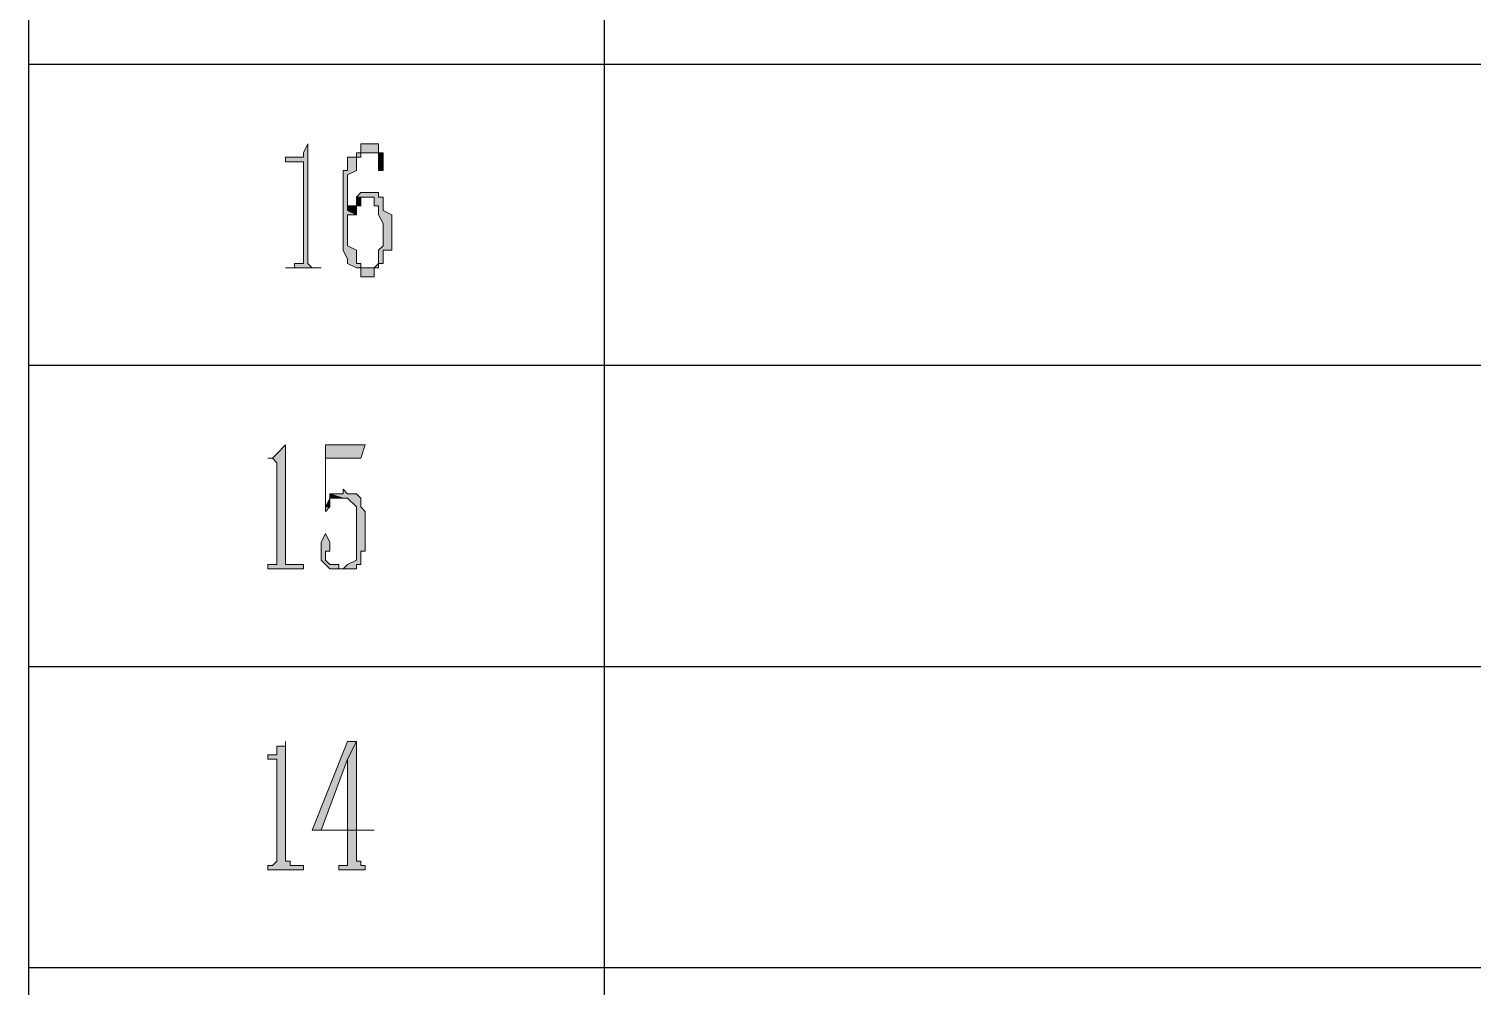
# Model space of a CAD drawing. Header units: millimetres. Extents: x 20 to 821, y 1 to 1134.
# Drawn here: x 557.6 to 616.3, y 272.3 to 311.2 of the extents above; entities that cross this region are included whole.
import ezdxf

# ---------------------------------------------------------------- set-up
doc = ezdxf.new("R2010")
doc.units = ezdxf.units.MM
doc.layers.add('1', color=7, linetype='Continuous')

msp = doc.modelspace()

# ---------------------------------------------------------------- hatches: boundary and pattern name
h = msp.add_hatch(color=0)
h.dxf.hatch_style = 2
h.paths.add_polyline_path([(568.98, 306.501732), (568.8, 306.141732), (568.8, 305.961732), (568.44, 305.961732), (568.08, 305.961732), (568.08, 305.781732), (568.8, 305.781732), (568.8, 305.421732), (568.8, 301.641732), (568.44, 301.641732), (568.44, 301.461732), (568.26, 301.461732), (568.08, 301.461732), (569.52, 301.461732), (569.16, 301.461732), (568.98, 301.641732)])
h = msp.add_hatch(color=0)
h.dxf.hatch_style = 2
h.paths.add_polyline_path([(571.68, 306.501732), (571.14, 306.501732), (571.14, 306.141732), (570.96, 306.141732), (570.96, 305.961732), (570.6, 305.961732), (570.6, 305.781732), (570.6, 305.421732), (570.42, 305.421732), (570.42, 303.621732), (570.42, 303.261732), (570.42, 302.181732), (570.6, 301.821732), (570.6, 301.641732), (570.96, 301.461732), (571.32, 301.461732), (571.14, 301.461732), (571.14, 301.641732), (570.96, 301.641732), (570.96, 302.181732), (570.6, 302.361732), (570.6, 303.621732), (570.96, 303.621732), (570.6, 303.801732), (570.6, 305.241732), (570.96, 305.421732), (570.96, 305.961732), (571.14, 305.961732), (571.14, 306.141732), (571.32, 306.141732), (571.86, 306.141732), (571.86, 306.501732)])
h = msp.add_hatch(color=0)
h.dxf.hatch_style = 2
h.paths.add_polyline_path([(571.86, 306.141732), (571.32, 306.141732), (571.68, 306.141732), (571.86, 306.141732), (571.86, 305.961732), (571.86, 305.421732), (572.04, 305.421732), (572.04, 306.141732)])
h = msp.add_hatch(color=0)
h.dxf.hatch_style = 2
h.paths.add_polyline_path([(570.96, 304.341732), (570.96, 303.981732), (570.6, 303.981732), (570.6, 303.801732), (570.96, 303.621732), (570.96, 303.981732), (571.14, 303.981732), (571.14, 304.341732), (571.32, 304.341732)])
h = msp.add_hatch(color=0)
h.dxf.hatch_style = 2
h.paths.add_polyline_path([(571.32, 304.521732), (571.14, 304.521732), (570.96, 304.341732), (571.68, 304.341732), (571.68, 303.981732), (571.86, 303.981732), (571.86, 303.801732), (571.86, 303.621732), (572.04, 303.261732), (572.04, 302.361732), (571.86, 302.181732), (571.86, 301.821732), (571.86, 301.641732), (571.68, 301.461732), (570.96, 301.461732), (571.14, 301.461732), (571.14, 301.101732), (571.32, 301.101732), (571.68, 301.101732), (571.68, 301.461732), (571.86, 301.461732), (571.86, 301.641732), (572.04, 301.641732), (572.04, 301.821732), (572.04, 302.181732), (572.4, 302.181732), (572.4, 303.621732), (572.04, 303.801732), (572.04, 304.341732), (571.86, 304.341732), (571.86, 304.521732), (571.68, 304.521732)])
h = msp.add_hatch(color=0)
h.dxf.hatch_style = 2
h.paths.add_polyline_path([(568.08, 294.261732), (567.72, 293.901732), (567.54, 293.721732), (567.36, 293.721732), (567.54, 293.721732), (567.72, 293.541732), (567.72, 289.401732), (567.54, 289.401732), (567.36, 289.401732), (567.36, 289.221732), (568.8, 289.221732), (568.8, 289.401732), (568.44, 289.401732), (568.08, 289.401732), (568.08, 289.581732)])
h = msp.add_hatch(color=0)
h.dxf.hatch_style = 2
h.paths.add_polyline_path([(571.32, 294.261732), (569.7, 294.261732), (569.7, 291.561732), (569.88, 291.741732), (569.7, 291.741732), (569.7, 293.721732), (571.14, 293.721732)])
h = msp.add_hatch(color=0)
h.dxf.hatch_style = 2
h.paths.add_polyline_path([(569.88, 292.281732), (569.88, 292.101732), (569.7, 291.741732), (569.88, 291.741732), (569.88, 292.101732), (570.42, 292.101732)])
h = msp.add_hatch(color=0)
h.dxf.hatch_style = 2
h.paths.add_polyline_path([(570.42, 292.461732), (570.42, 292.281732), (570.24, 292.281732), (569.88, 292.281732), (570.42, 292.101732), (570.6, 292.101732), (570.96, 291.741732), (570.96, 289.941732), (570.96, 289.581732), (570.6, 289.401732), (570.42, 289.221732), (569.88, 289.221732), (570.24, 289.221732), (570.96, 289.221732), (570.96, 289.401732), (571.14, 289.401732), (571.14, 289.581732), (571.14, 289.941732), (571.32, 289.941732), (571.32, 291.561732), (571.14, 291.741732), (571.14, 292.101732), (570.96, 292.281732), (570.6, 292.281732)])
h = msp.add_hatch(color=0)
h.dxf.hatch_style = 2
h.paths.add_polyline_path([(569.7, 290.661732), (569.52, 290.301732), (569.52, 289.581732), (569.7, 289.401732), (569.88, 289.221732), (570.42, 289.221732), (570.24, 289.221732), (570.24, 289.401732), (569.88, 289.401732), (569.7, 289.581732), (569.7, 289.941732), (569.88, 289.941732), (569.88, 290.301732)])
h = msp.add_hatch(color=0)
h.dxf.hatch_style = 2
h.paths.add_polyline_path([(568.08, 282.201732), (568.08, 282.021732), (567.72, 282.021732), (567.72, 281.661732), (567.54, 281.661732), (567.36, 281.661732), (567.36, 281.481732), (567.72, 281.481732), (567.72, 281.301732), (567.72, 277.341732), (567.54, 277.161732), (567.36, 277.161732), (567.36, 276.981732), (568.8, 276.981732), (568.8, 277.161732), (568.44, 277.161732), (568.26, 277.161732), (568.26, 277.341732), (568.08, 277.341732), (568.08, 277.701732)])
h = msp.add_hatch(color=0)
h.dxf.hatch_style = 2
h.paths.add_polyline_path([(570.96, 282.201732), (570.6, 282.201732), (569.16, 278.601732), (570.6, 278.601732), (570.6, 277.701732), (570.6, 277.161732), (570.42, 277.161732), (570.24, 277.161732), (570.24, 276.981732), (571.32, 276.981732), (571.32, 277.161732), (571.14, 277.161732), (571.14, 277.341732), (570.96, 277.341732), (570.96, 277.701732), (570.96, 278.601732), (571.68, 278.601732), (569.52, 278.601732), (570.6, 281.481732)])
h = msp.add_hatch(color=0)
h.dxf.hatch_style = 2
h.paths.add_polyline_path([(570.96, 282.201732), (570.6, 281.481732), (570.6, 278.601732), (569.52, 278.601732), (570.96, 278.601732)])

# ---------------------------------------------------------------- linework, layer by layer
at = {"layer": '1', "color": 0, "lineweight": 25}
for points in [[(557.64, 0.501732), (557.64, 1133.601732)], [(581.04, 89.781732), (581.04, 419.721732)], [(557.64, 309.741732), (821.16, 309.741732)], [(557.64, 297.501732), (821.16, 297.501732)], [(557.64, 285.261732), (821.16, 285.261732)], [(557.64, 273.021732), (821.16, 273.021732)]]:
    msp.add_lwpolyline(points, dxfattribs=at)
at = {"layer": '1', "color": 0, "lineweight": 5}
for points in [[(568.98, 306.501732), (568.8, 306.141732), (568.8, 305.961732), (568.44, 305.961732), (568.08, 305.961732), (568.08, 305.781732), (568.8, 305.781732), (568.8, 305.421732), (568.8, 301.641732), (568.44, 301.641732), (568.44, 301.461732), (568.26, 301.461732), (568.08, 301.461732), (569.52, 301.461732), (569.16, 301.461732), (568.98, 301.641732), (568.98, 306.501732)], [(571.68, 306.501732), (571.14, 306.501732), (571.14, 306.141732), (570.96, 306.141732), (570.96, 305.961732), (570.6, 305.961732), (570.6, 305.781732), (570.6, 305.421732), (570.42, 305.421732), (570.42, 303.621732), (570.42, 303.261732), (570.42, 302.181732), (570.6, 301.821732), (570.6, 301.641732), (570.96, 301.461732), (571.32, 301.461732), (571.14, 301.461732), (571.14, 301.641732), (570.96, 301.641732), (570.96, 302.181732), (570.6, 302.361732), (570.6, 303.621732), (570.96, 303.621732), (570.6, 303.801732), (570.6, 305.241732), (570.96, 305.421732), (570.96, 305.961732), (571.14, 305.961732), (571.14, 306.141732), (571.32, 306.141732), (571.86, 306.141732), (571.86, 306.501732), (571.68, 306.501732)], [(571.86, 306.141732), (571.32, 306.141732), (571.68, 306.141732), (571.86, 306.141732), (571.86, 305.961732), (571.86, 305.421732), (572.04, 305.421732), (572.04, 306.141732), (571.86, 306.141732)], [(570.96, 304.341732), (570.96, 303.981732), (570.6, 303.981732), (570.6, 303.801732), (570.96, 303.621732), (570.96, 303.981732), (571.14, 303.981732), (571.14, 304.341732), (571.32, 304.341732), (570.96, 304.341732)], [(571.32, 304.521732), (571.14, 304.521732), (570.96, 304.341732), (571.68, 304.341732), (571.68, 303.981732), (571.86, 303.981732), (571.86, 303.801732), (571.86, 303.621732), (572.04, 303.261732), (572.04, 302.361732), (571.86, 302.181732), (571.86, 301.821732), (571.86, 301.821732), (571.86, 301.641732), (571.68, 301.461732), (570.96, 301.461732), (571.14, 301.461732), (571.14, 301.101732), (571.32, 301.101732), (571.68, 301.101732), (571.68, 301.461732), (571.86, 301.461732), (571.86, 301.641732), (572.04, 301.641732), (572.04, 301.821732), (572.04, 302.181732), (572.4, 302.181732), (572.4, 303.621732), (572.04, 303.801732), (572.04, 304.341732), (571.86, 304.341732), (571.86, 304.521732), (571.68, 304.521732), (571.32, 304.521732)], [(568.08, 294.261732), (567.72, 293.901732), (567.54, 293.721732), (567.36, 293.721732), (567.54, 293.721732), (567.72, 293.541732), (567.72, 289.401732), (567.54, 289.401732), (567.36, 289.401732), (567.36, 289.221732), (568.8, 289.221732), (568.8, 289.401732), (568.44, 289.401732), (568.08, 289.401732), (568.08, 289.581732), (568.08, 294.261732)], [(571.32, 294.261732), (569.7, 294.261732), (569.7, 291.561732), (569.88, 291.741732), (569.7, 291.741732), (569.7, 293.721732), (571.14, 293.721732), (571.32, 294.261732)], [(569.88, 292.281732), (569.88, 292.101732), (569.7, 291.741732), (569.88, 291.741732), (569.88, 292.101732), (570.42, 292.101732), (569.88, 292.281732)], [(570.42, 292.461732), (570.42, 292.281732), (570.24, 292.281732), (569.88, 292.281732), (570.42, 292.101732), (570.6, 292.101732), (570.96, 291.741732), (570.96, 289.941732), (570.96, 289.581732), (570.6, 289.401732), (570.42, 289.221732), (569.88, 289.221732), (570.24, 289.221732), (570.96, 289.221732), (570.96, 289.401732), (571.14, 289.401732), (571.14, 289.581732), (571.14, 289.941732), (571.32, 289.941732), (571.32, 291.561732), (571.14, 291.741732), (571.14, 292.101732), (570.96, 292.281732), (570.6, 292.281732), (570.42, 292.461732)], [(569.7, 290.661732), (569.52, 290.301732), (569.52, 289.581732), (569.7, 289.401732), (569.88, 289.221732), (570.42, 289.221732), (570.24, 289.221732), (570.24, 289.401732), (569.88, 289.401732), (569.7, 289.581732), (569.7, 289.941732), (569.88, 289.941732), (569.88, 289.941732), (569.88, 290.301732), (569.7, 290.661732)], [(568.08, 282.201732), (568.08, 282.021732), (567.72, 282.021732), (567.72, 281.661732), (567.54, 281.661732), (567.36, 281.661732), (567.36, 281.481732), (567.72, 281.481732), (567.72, 281.301732), (567.72, 277.341732), (567.54, 277.161732), (567.36, 277.161732), (567.36, 276.981732), (568.8, 276.981732), (568.8, 277.161732), (568.44, 277.161732), (568.26, 277.161732), (568.26, 277.341732), (568.08, 277.341732), (568.08, 277.701732), (568.08, 282.201732)], [(570.96, 282.201732), (570.6, 282.201732), (569.16, 278.601732), (570.6, 278.601732), (570.6, 277.701732), (570.6, 277.161732), (570.42, 277.161732), (570.24, 277.161732), (570.24, 276.981732), (571.32, 276.981732), (571.32, 277.161732), (571.14, 277.161732), (571.14, 277.341732), (570.96, 277.341732), (570.96, 277.701732), (570.96, 278.601732), (571.68, 278.601732), (569.52, 278.601732), (570.6, 281.481732), (570.96, 282.201732)], [(570.96, 282.201732), (570.6, 281.481732), (570.6, 278.601732), (569.52, 278.601732), (570.96, 278.601732), (570.96, 282.201732)]]:
    msp.add_lwpolyline(points, dxfattribs=at)

doc.saveas('drawing.dxf')
